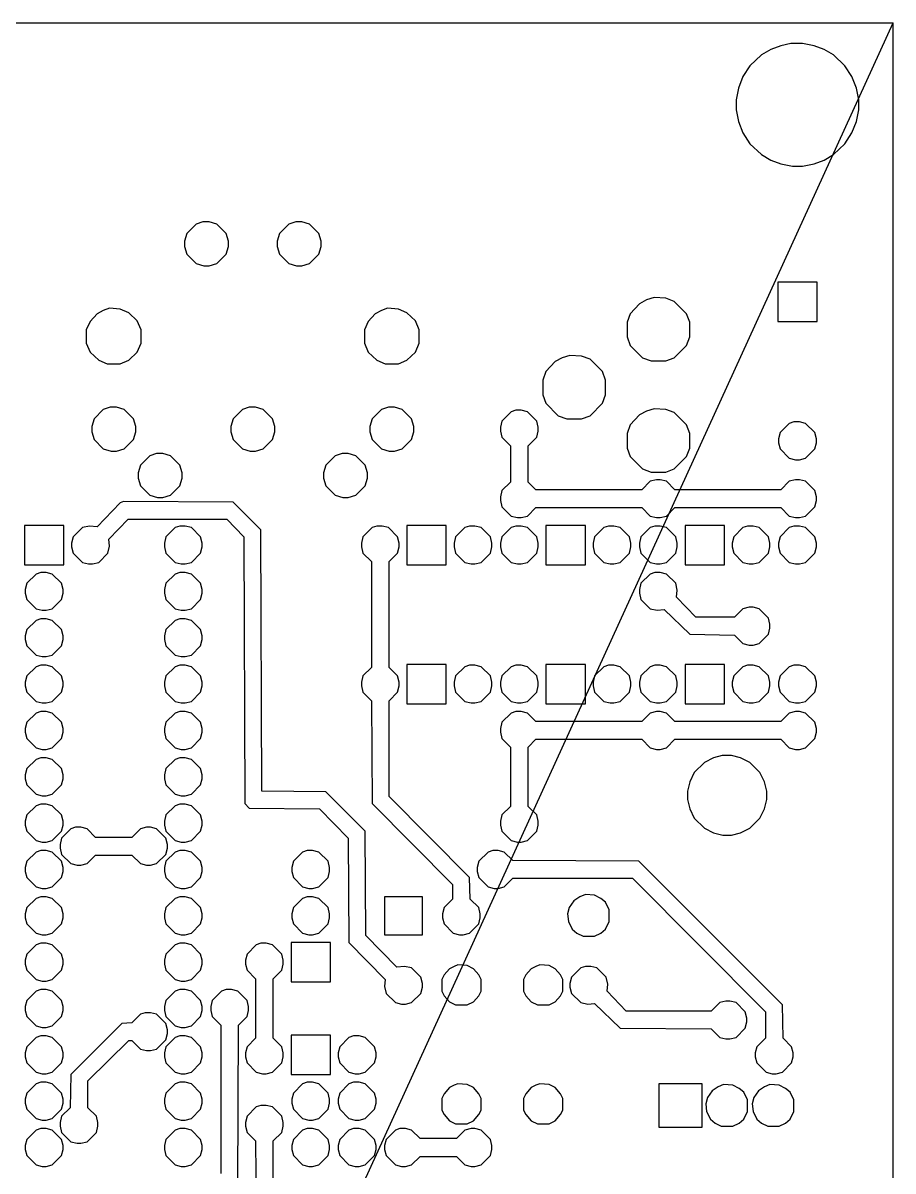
# Model space of a CAD drawing. Header units: millimetres. Extents: x 8 to 93, y 10 to 195.
# Drawn here: x 45.3 to 93, y 132.1 to 195 of the extents above; entities that cross this region are included whole.
import ezdxf

# ---------------------------------------------------------------- set-up
doc = ezdxf.new("R2010")
doc.units = ezdxf.units.MM
doc.layers.add('plocica', color=7, linetype='CONTINUOUS', lineweight=25, true_color=0x000000)
doc.layers.add('top', color=5, linetype='CONTINUOUS', lineweight=25, true_color=0x0000ff)

msp = doc.modelspace()

# ---------------------------------------------------------------- linework, layer by layer
at = {"layer": 'plocica'}
for p in [(9, 195), (9, 11), (93, 11)]:
    msp.add_line(p, (93, 195), dxfattribs=at)
at = {"layer": 'top'}
for points in [[(87.401, 193.88), (87.401, 193.88), (86.851, 193.753), (86.301, 193.541), (85.793, 193.245), (85.158, 192.652), (84.777, 192.06), (84.523, 191.425), (84.396, 190.79), (84.396, 190.239), (84.523, 189.604), (84.777, 188.969), (85.158, 188.377), (85.793, 187.784), (86.301, 187.488), (86.851, 187.276), (87.486, 187.149), (88.036, 187.149), (88.671, 187.276), (89.222, 187.488), (89.73, 187.784), (90.365, 188.377), (90.746, 188.969), (91, 189.604), (91.127, 190.239), (91.127, 190.79), (91, 191.425), (90.746, 192.06), (90.365, 192.652), (89.73, 193.245), (89.222, 193.541), (88.671, 193.753), (88.036, 193.88), (87.401, 193.88)], [(55.186, 184.101), (55.186, 184.101), (54.805, 183.974), (54.297, 183.466), (54.17, 183.043), (54.17, 182.746), (54.297, 182.323), (54.805, 181.815), (55.228, 181.688), (55.524, 181.688), (55.948, 181.815), (56.456, 182.323), (56.583, 182.746), (56.583, 183.043), (56.456, 183.466), (55.948, 183.974), (55.524, 184.101), (55.186, 184.101)], [(60.266, 184.101), (60.266, 184.101), (59.885, 183.974), (59.377, 183.466), (59.25, 183.043), (59.25, 182.746), (59.377, 182.323), (59.885, 181.815), (60.308, 181.688), (60.604, 181.688), (61.028, 181.815), (61.536, 182.323), (61.663, 182.746), (61.663, 183.043), (61.536, 183.466), (61.028, 183.974), (60.604, 184.101), (60.266, 184.101)], [(86.682, 180.799), (86.682, 180.799), (86.682, 178.64), (88.841, 178.64), (88.841, 180.799), (86.682, 180.799)], [(50.063, 179.36), (50.063, 179.36), (49.725, 179.233), (49.386, 179.063), (49.005, 178.64), (48.793, 178.174), (48.793, 177.455), (49.005, 176.947), (49.471, 176.523), (49.936, 176.312), (50.656, 176.312), (51.122, 176.523), (51.587, 176.947), (51.799, 177.455), (51.799, 178.174), (51.587, 178.682), (51.122, 179.106), (50.656, 179.317), (50.063, 179.36)], [(65.303, 179.36), (65.303, 179.36), (64.965, 179.233), (64.626, 179.063), (64.245, 178.64), (64.033, 178.174), (64.033, 177.455), (64.245, 176.947), (64.711, 176.523), (65.176, 176.312), (65.896, 176.312), (66.362, 176.523), (66.827, 176.947), (67.039, 177.455), (67.039, 178.174), (66.827, 178.682), (66.362, 179.106), (65.896, 179.317), (65.303, 179.36)], [(79.908, 179.952), (79.908, 179.952), (79.485, 179.825), (79.104, 179.614), (78.596, 179.063), (78.427, 178.598), (78.427, 177.793), (78.596, 177.328), (79.273, 176.65), (79.739, 176.481), (80.543, 176.481), (81.009, 176.65), (81.686, 177.328), (81.856, 177.793), (81.856, 178.598), (81.686, 179.063), (81.009, 179.741), (80.543, 179.91), (79.908, 179.952)], [(75.294, 176.777), (75.294, 176.777), (74.871, 176.65), (74.49, 176.439), (73.982, 175.888), (73.812, 175.423), (73.812, 174.618), (73.982, 174.153), (74.659, 173.475), (75.125, 173.306), (75.929, 173.306), (76.395, 173.475), (77.072, 174.153), (77.241, 174.618), (77.241, 175.423), (77.072, 175.888), (76.395, 176.566), (75.929, 176.735), (75.294, 176.777)], [(50.106, 173.941), (50.106, 173.941), (49.725, 173.814), (49.217, 173.306), (49.09, 172.883), (49.09, 172.586), (49.217, 172.163), (49.725, 171.655), (50.148, 171.528), (50.444, 171.528), (50.868, 171.655), (51.376, 172.163), (51.503, 172.586), (51.503, 172.883), (51.376, 173.306), (50.868, 173.814), (50.444, 173.941), (50.106, 173.941)], [(57.726, 173.941), (57.726, 173.941), (57.345, 173.814), (56.837, 173.306), (56.71, 172.883), (56.71, 172.586), (56.837, 172.163), (57.345, 171.655), (57.768, 171.528), (58.064, 171.528), (58.488, 171.655), (58.996, 172.163), (59.123, 172.586), (59.123, 172.883), (58.996, 173.306), (58.488, 173.814), (58.064, 173.941), (57.726, 173.941)], [(65.346, 173.941), (65.346, 173.941), (64.965, 173.814), (64.457, 173.306), (64.33, 172.883), (64.33, 172.586), (64.457, 172.163), (64.965, 171.655), (65.388, 171.528), (65.684, 171.528), (66.108, 171.655), (66.616, 172.163), (66.743, 172.586), (66.743, 172.883), (66.616, 173.306), (66.108, 173.814), (65.684, 173.941), (65.346, 173.941)], [(72.331, 173.772), (72.331, 173.772), (72.077, 173.687), (71.569, 173.179), (71.484, 172.84), (71.484, 172.629), (71.569, 172.29), (72.034, 171.824), (72.034, 169.835), (71.569, 169.369), (71.484, 169.03), (71.484, 168.819), (71.569, 168.48), (72.077, 167.972), (72.415, 167.887), (72.627, 167.887), (72.966, 167.972), (73.431, 168.438), (79.231, 168.438), (79.697, 167.972), (80.035, 167.887), (80.247, 167.887), (80.586, 167.972), (81.051, 168.438), (86.851, 168.438), (87.317, 167.972), (87.655, 167.887), (87.867, 167.887), (88.206, 167.972), (88.714, 168.48), (88.798, 168.819), (88.798, 169.03), (88.714, 169.369), (88.206, 169.877), (87.867, 169.962), (87.655, 169.962), (87.317, 169.877), (86.851, 169.411), (81.051, 169.411), (80.586, 169.877), (80.247, 169.962), (80.035, 169.962), (79.697, 169.877), (79.231, 169.411), (73.431, 169.411), (73.008, 169.835), (73.008, 171.824), (73.474, 172.29), (73.558, 172.629), (73.558, 172.84), (73.474, 173.179), (72.966, 173.687), (72.627, 173.772), (72.331, 173.772)], [(79.908, 173.856), (79.908, 173.856), (79.485, 173.729), (79.104, 173.518), (78.596, 172.967), (78.427, 172.502), (78.427, 171.697), (78.596, 171.232), (79.273, 170.554), (79.739, 170.385), (80.543, 170.385), (81.009, 170.554), (81.686, 171.232), (81.856, 171.697), (81.856, 172.502), (81.686, 172.967), (81.009, 173.645), (80.543, 173.814), (79.908, 173.856)], [(87.571, 173.137), (87.571, 173.137), (87.317, 173.052), (86.809, 172.544), (86.724, 172.205), (86.724, 171.994), (86.809, 171.655), (87.317, 171.147), (87.655, 171.062), (87.867, 171.062), (88.206, 171.147), (88.714, 171.655), (88.798, 171.994), (88.798, 172.205), (88.714, 172.544), (88.206, 173.052), (87.867, 173.137), (87.571, 173.137)], [(52.646, 171.401), (52.646, 171.401), (52.265, 171.274), (51.757, 170.766), (51.63, 170.343), (51.63, 170.046), (51.757, 169.623), (52.265, 169.115), (52.688, 168.988), (52.984, 168.988), (53.408, 169.115), (53.916, 169.623), (54.043, 170.046), (54.043, 170.343), (53.916, 170.766), (53.408, 171.274), (52.984, 171.401), (52.646, 171.401)], [(62.806, 171.401), (62.806, 171.401), (62.425, 171.274), (61.917, 170.766), (61.79, 170.343), (61.79, 170.046), (61.917, 169.623), (62.425, 169.115), (62.848, 168.988), (63.144, 168.988), (63.568, 169.115), (64.076, 169.623), (64.203, 170.046), (64.203, 170.343), (64.076, 170.766), (63.568, 171.274), (63.144, 171.401), (62.806, 171.401)], [(50.825, 168.776), (50.825, 168.776), (50.656, 168.692), (49.386, 167.379), (48.963, 167.422), (48.582, 167.337), (48.074, 166.829), (47.989, 166.49), (47.989, 166.279), (48.074, 165.94), (48.582, 165.432), (48.92, 165.347), (49.132, 165.347), (49.471, 165.432), (49.979, 165.94), (50.063, 166.321), (50.021, 166.702), (51.079, 167.803), (56.498, 167.803), (57.429, 166.829), (57.472, 152.224), (57.726, 151.97), (61.578, 151.928), (63.144, 150.319), (63.187, 144.604), (65.176, 142.572), (65.134, 142.191), (65.219, 141.81), (65.727, 141.302), (66.065, 141.217), (66.277, 141.217), (66.616, 141.302), (67.124, 141.81), (67.208, 142.149), (67.208, 142.36), (67.124, 142.699), (66.616, 143.207), (66.235, 143.292), (65.811, 143.249), (64.118, 144.985), (64.076, 150.7), (61.917, 152.859), (58.403, 152.901), (58.361, 167.21), (56.837, 168.734), (50.825, 168.776)], [(45.407, 167.464), (45.407, 167.464), (45.407, 165.305), (47.566, 165.305), (47.566, 167.464), (45.407, 167.464)], [(53.916, 167.422), (53.916, 167.422), (53.662, 167.337), (53.154, 166.829), (53.069, 166.49), (53.069, 166.279), (53.154, 165.94), (53.662, 165.432), (54, 165.347), (54.212, 165.347), (54.551, 165.432), (55.059, 165.94), (55.143, 166.279), (55.143, 166.49), (55.059, 166.829), (54.551, 167.337), (54.212, 167.422), (53.916, 167.422)], [(64.711, 167.422), (64.711, 167.422), (64.457, 167.337), (63.949, 166.829), (63.864, 166.49), (63.864, 166.279), (63.949, 165.94), (64.414, 165.474), (64.414, 159.675), (63.949, 159.209), (63.864, 158.87), (63.864, 158.659), (63.949, 158.32), (64.414, 157.854), (64.457, 152.224), (68.859, 147.779), (68.859, 146.975), (68.394, 146.509), (68.309, 146.17), (68.309, 145.959), (68.394, 145.62), (68.902, 145.112), (69.24, 145.027), (69.452, 145.027), (69.791, 145.112), (70.299, 145.62), (70.383, 145.959), (70.383, 146.17), (70.299, 146.509), (69.833, 146.975), (69.791, 148.16), (65.388, 152.605), (65.388, 157.854), (65.854, 158.32), (65.938, 158.659), (65.938, 158.87), (65.854, 159.209), (65.388, 159.675), (65.388, 165.474), (65.854, 165.94), (65.938, 166.279), (65.938, 166.49), (65.854, 166.829), (65.346, 167.337), (65.007, 167.422), (64.711, 167.422)], [(66.362, 167.464), (66.362, 167.464), (66.362, 165.305), (68.521, 165.305), (68.521, 167.464), (66.362, 167.464)], [(69.791, 167.422), (69.791, 167.422), (69.537, 167.337), (69.029, 166.829), (68.944, 166.49), (68.944, 166.279), (69.029, 165.94), (69.537, 165.432), (69.875, 165.347), (70.087, 165.347), (70.426, 165.432), (70.934, 165.94), (71.018, 166.279), (71.018, 166.49), (70.934, 166.829), (70.426, 167.337), (70.087, 167.422), (69.791, 167.422)], [(72.331, 167.422), (72.331, 167.422), (72.077, 167.337), (71.569, 166.829), (71.484, 166.49), (71.484, 166.279), (71.569, 165.94), (72.077, 165.432), (72.415, 165.347), (72.627, 165.347), (72.966, 165.432), (73.474, 165.94), (73.558, 166.279), (73.558, 166.49), (73.474, 166.829), (72.966, 167.337), (72.627, 167.422), (72.331, 167.422)], [(73.982, 167.464), (73.982, 167.464), (73.982, 165.305), (76.141, 165.305), (76.141, 167.464), (73.982, 167.464)], [(77.411, 167.422), (77.411, 167.422), (77.157, 167.337), (76.649, 166.829), (76.564, 166.49), (76.564, 166.279), (76.649, 165.94), (77.157, 165.432), (77.495, 165.347), (77.707, 165.347), (78.046, 165.432), (78.554, 165.94), (78.638, 166.279), (78.638, 166.49), (78.554, 166.829), (78.046, 167.337), (77.707, 167.422), (77.411, 167.422)], [(79.951, 167.422), (79.951, 167.422), (79.697, 167.337), (79.189, 166.829), (79.104, 166.49), (79.104, 166.279), (79.189, 165.94), (79.697, 165.432), (80.035, 165.347), (80.247, 165.347), (80.586, 165.432), (81.094, 165.94), (81.178, 166.279), (81.178, 166.49), (81.094, 166.829), (80.586, 167.337), (80.247, 167.422), (79.951, 167.422)], [(81.602, 167.464), (81.602, 167.464), (81.602, 165.305), (83.761, 165.305), (83.761, 167.464), (81.602, 167.464)], [(85.031, 167.422), (85.031, 167.422), (84.777, 167.337), (84.269, 166.829), (84.184, 166.49), (84.184, 166.279), (84.269, 165.94), (84.777, 165.432), (85.115, 165.347), (85.327, 165.347), (85.666, 165.432), (86.174, 165.94), (86.258, 166.279), (86.258, 166.49), (86.174, 166.829), (85.666, 167.337), (85.327, 167.422), (85.031, 167.422)], [(87.571, 167.422), (87.571, 167.422), (87.317, 167.337), (86.809, 166.829), (86.724, 166.49), (86.724, 166.279), (86.809, 165.94), (87.317, 165.432), (87.655, 165.347), (87.867, 165.347), (88.206, 165.432), (88.714, 165.94), (88.798, 166.279), (88.798, 166.49), (88.714, 166.829), (88.206, 167.337), (87.867, 167.422), (87.571, 167.422)], [(46.296, 164.882), (46.296, 164.882), (46.042, 164.797), (45.534, 164.289), (45.449, 163.95), (45.449, 163.739), (45.534, 163.4), (46.042, 162.892), (46.38, 162.807), (46.592, 162.807), (46.931, 162.892), (47.439, 163.4), (47.523, 163.739), (47.523, 163.95), (47.439, 164.289), (46.931, 164.797), (46.592, 164.882), (46.296, 164.882)], [(53.916, 164.882), (53.916, 164.882), (53.662, 164.797), (53.154, 164.289), (53.069, 163.95), (53.069, 163.739), (53.154, 163.4), (53.662, 162.892), (54, 162.807), (54.212, 162.807), (54.551, 162.892), (55.059, 163.4), (55.143, 163.739), (55.143, 163.95), (55.059, 164.289), (54.551, 164.797), (54.212, 164.882), (53.916, 164.882)], [(79.951, 164.882), (79.951, 164.882), (79.697, 164.797), (79.189, 164.289), (79.104, 163.95), (79.104, 163.739), (79.189, 163.4), (79.697, 162.892), (80.078, 162.807), (80.459, 162.85), (81.856, 161.495), (84.311, 161.453), (84.777, 160.987), (85.115, 160.902), (85.327, 160.902), (85.666, 160.987), (86.174, 161.495), (86.258, 161.834), (86.258, 162.045), (86.174, 162.384), (85.666, 162.892), (85.327, 162.977), (85.115, 162.977), (84.777, 162.892), (84.311, 162.426), (82.194, 162.426), (81.136, 163.527), (81.178, 163.908), (81.094, 164.289), (80.586, 164.797), (80.247, 164.882), (79.951, 164.882)], [(46.296, 162.342), (46.296, 162.342), (46.042, 162.257), (45.534, 161.749), (45.449, 161.41), (45.449, 161.199), (45.534, 160.86), (46.042, 160.352), (46.38, 160.267), (46.592, 160.267), (46.931, 160.352), (47.439, 160.86), (47.523, 161.199), (47.523, 161.41), (47.439, 161.749), (46.931, 162.257), (46.592, 162.342), (46.296, 162.342)], [(53.916, 162.342), (53.916, 162.342), (53.662, 162.257), (53.154, 161.749), (53.069, 161.41), (53.069, 161.199), (53.154, 160.86), (53.662, 160.352), (54, 160.267), (54.212, 160.267), (54.551, 160.352), (55.059, 160.86), (55.143, 161.199), (55.143, 161.41), (55.059, 161.749), (54.551, 162.257), (54.212, 162.342), (53.916, 162.342)], [(66.362, 159.844), (66.362, 159.844), (66.362, 157.685), (68.521, 157.685), (68.521, 159.844), (66.362, 159.844)], [(73.982, 159.844), (73.982, 159.844), (73.982, 157.685), (76.141, 157.685), (76.141, 159.844), (73.982, 159.844)], [(81.602, 159.844), (81.602, 159.844), (81.602, 157.685), (83.761, 157.685), (83.761, 159.844), (81.602, 159.844)], [(46.296, 159.802), (46.296, 159.802), (46.042, 159.717), (45.534, 159.209), (45.449, 158.87), (45.449, 158.659), (45.534, 158.32), (46.042, 157.812), (46.38, 157.727), (46.592, 157.727), (46.931, 157.812), (47.439, 158.32), (47.523, 158.659), (47.523, 158.87), (47.439, 159.209), (46.931, 159.717), (46.592, 159.802), (46.296, 159.802)], [(53.916, 159.802), (53.916, 159.802), (53.662, 159.717), (53.154, 159.209), (53.069, 158.87), (53.069, 158.659), (53.154, 158.32), (53.662, 157.812), (54, 157.727), (54.212, 157.727), (54.551, 157.812), (55.059, 158.32), (55.143, 158.659), (55.143, 158.87), (55.059, 159.209), (54.551, 159.717), (54.212, 159.802), (53.916, 159.802)], [(69.791, 159.802), (69.791, 159.802), (69.537, 159.717), (69.029, 159.209), (68.944, 158.87), (68.944, 158.659), (69.029, 158.32), (69.537, 157.812), (69.875, 157.727), (70.087, 157.727), (70.426, 157.812), (70.934, 158.32), (71.018, 158.659), (71.018, 158.87), (70.934, 159.209), (70.426, 159.717), (70.087, 159.802), (69.791, 159.802)], [(72.331, 159.802), (72.331, 159.802), (72.077, 159.717), (71.569, 159.209), (71.484, 158.87), (71.484, 158.659), (71.569, 158.32), (72.077, 157.812), (72.415, 157.727), (72.627, 157.727), (72.966, 157.812), (73.474, 158.32), (73.558, 158.659), (73.558, 158.87), (73.474, 159.209), (72.966, 159.717), (72.627, 159.802), (72.331, 159.802)], [(77.411, 159.802), (77.411, 159.802), (77.157, 159.717), (76.649, 159.209), (76.564, 158.87), (76.564, 158.659), (76.649, 158.32), (77.157, 157.812), (77.495, 157.727), (77.707, 157.727), (78.046, 157.812), (78.554, 158.32), (78.638, 158.659), (78.638, 158.87), (78.554, 159.209), (78.046, 159.717), (77.707, 159.802), (77.411, 159.802)], [(79.951, 159.802), (79.951, 159.802), (79.697, 159.717), (79.189, 159.209), (79.104, 158.87), (79.104, 158.659), (79.189, 158.32), (79.697, 157.812), (80.035, 157.727), (80.247, 157.727), (80.586, 157.812), (81.094, 158.32), (81.178, 158.659), (81.178, 158.87), (81.094, 159.209), (80.586, 159.717), (80.247, 159.802), (79.951, 159.802)], [(85.031, 159.802), (85.031, 159.802), (84.777, 159.717), (84.269, 159.209), (84.184, 158.87), (84.184, 158.659), (84.269, 158.32), (84.777, 157.812), (85.115, 157.727), (85.327, 157.727), (85.666, 157.812), (86.174, 158.32), (86.258, 158.659), (86.258, 158.87), (86.174, 159.209), (85.666, 159.717), (85.327, 159.802), (85.031, 159.802)], [(87.571, 159.802), (87.571, 159.802), (87.317, 159.717), (86.809, 159.209), (86.724, 158.87), (86.724, 158.659), (86.809, 158.32), (87.317, 157.812), (87.655, 157.727), (87.867, 157.727), (88.206, 157.812), (88.714, 158.32), (88.798, 158.659), (88.798, 158.87), (88.714, 159.209), (88.206, 159.717), (87.867, 159.802), (87.571, 159.802)], [(46.296, 157.262), (46.296, 157.262), (46.042, 157.177), (45.534, 156.669), (45.449, 156.33), (45.449, 156.119), (45.534, 155.78), (46.042, 155.272), (46.38, 155.187), (46.592, 155.187), (46.931, 155.272), (47.439, 155.78), (47.523, 156.119), (47.523, 156.33), (47.439, 156.669), (46.931, 157.177), (46.592, 157.262), (46.296, 157.262)], [(53.916, 157.262), (53.916, 157.262), (53.662, 157.177), (53.154, 156.669), (53.069, 156.33), (53.069, 156.119), (53.154, 155.78), (53.662, 155.272), (54, 155.187), (54.212, 155.187), (54.551, 155.272), (55.059, 155.78), (55.143, 156.119), (55.143, 156.33), (55.059, 156.669), (54.551, 157.177), (54.212, 157.262), (53.916, 157.262)], [(72.331, 157.262), (72.331, 157.262), (72.077, 157.177), (71.569, 156.669), (71.484, 156.33), (71.484, 156.119), (71.569, 155.78), (72.034, 155.314), (72.034, 152.055), (71.569, 151.589), (71.484, 151.25), (71.484, 151.039), (71.569, 150.7), (72.077, 150.192), (72.415, 150.107), (72.627, 150.107), (72.966, 150.192), (73.474, 150.7), (73.558, 151.039), (73.558, 151.25), (73.474, 151.589), (73.008, 152.055), (73.008, 155.314), (73.431, 155.738), (79.231, 155.738), (79.697, 155.272), (80.035, 155.187), (80.247, 155.187), (80.586, 155.272), (81.051, 155.738), (86.851, 155.738), (87.317, 155.272), (87.655, 155.187), (87.867, 155.187), (88.206, 155.272), (88.714, 155.78), (88.798, 156.119), (88.798, 156.33), (88.714, 156.669), (88.206, 157.177), (87.867, 157.262), (87.655, 157.262), (87.317, 157.177), (86.851, 156.711), (81.051, 156.711), (80.586, 157.177), (80.247, 157.262), (80.035, 157.262), (79.697, 157.177), (79.231, 156.711), (73.431, 156.711), (72.966, 157.177), (72.627, 157.262), (72.331, 157.262)], [(83.634, 154.849), (83.634, 154.849), (83.168, 154.722), (82.66, 154.468), (82.11, 153.917), (81.856, 153.409), (81.729, 152.901), (81.729, 152.436), (81.856, 151.928), (82.11, 151.42), (82.66, 150.869), (83.168, 150.615), (83.676, 150.488), (84.142, 150.488), (84.65, 150.615), (85.158, 150.869), (85.708, 151.42), (85.962, 151.928), (86.089, 152.436), (86.089, 152.901), (85.962, 153.409), (85.708, 153.917), (85.158, 154.468), (84.65, 154.722), (84.142, 154.849), (83.634, 154.849)], [(46.296, 154.722), (46.296, 154.722), (46.042, 154.637), (45.534, 154.129), (45.449, 153.79), (45.449, 153.579), (45.534, 153.24), (46.042, 152.732), (46.38, 152.647), (46.592, 152.647), (46.931, 152.732), (47.439, 153.24), (47.523, 153.579), (47.523, 153.79), (47.439, 154.129), (46.931, 154.637), (46.592, 154.722), (46.296, 154.722)], [(53.916, 154.722), (53.916, 154.722), (53.662, 154.637), (53.154, 154.129), (53.069, 153.79), (53.069, 153.579), (53.154, 153.24), (53.662, 152.732), (54, 152.647), (54.212, 152.647), (54.551, 152.732), (55.059, 153.24), (55.143, 153.579), (55.143, 153.79), (55.059, 154.129), (54.551, 154.637), (54.212, 154.722), (53.916, 154.722)], [(46.296, 152.182), (46.296, 152.182), (46.042, 152.097), (45.534, 151.589), (45.449, 151.25), (45.449, 151.039), (45.534, 150.7), (46.042, 150.192), (46.38, 150.107), (46.592, 150.107), (46.931, 150.192), (47.439, 150.7), (47.523, 151.039), (47.523, 151.25), (47.439, 151.589), (46.931, 152.097), (46.592, 152.182), (46.296, 152.182)], [(53.916, 152.182), (53.916, 152.182), (53.662, 152.097), (53.154, 151.589), (53.069, 151.25), (53.069, 151.039), (53.154, 150.7), (53.662, 150.192), (54, 150.107), (54.212, 150.107), (54.551, 150.192), (55.059, 150.7), (55.143, 151.039), (55.143, 151.25), (55.059, 151.589), (54.551, 152.097), (54.212, 152.182), (53.916, 152.182)], [(48.201, 150.912), (48.201, 150.912), (47.947, 150.827), (47.439, 150.319), (47.354, 149.98), (47.354, 149.769), (47.439, 149.43), (47.947, 148.922), (48.285, 148.837), (48.497, 148.837), (48.836, 148.922), (49.301, 149.388), (51.291, 149.388), (51.757, 148.922), (52.095, 148.837), (52.307, 148.837), (52.646, 148.922), (53.154, 149.43), (53.238, 149.769), (53.238, 149.98), (53.154, 150.319), (52.646, 150.827), (52.307, 150.912), (52.095, 150.912), (51.757, 150.827), (51.291, 150.361), (49.301, 150.361), (48.836, 150.827), (48.497, 150.912), (48.201, 150.912)], [(46.296, 149.642), (46.296, 149.642), (46.042, 149.557), (45.534, 149.049), (45.449, 148.71), (45.449, 148.499), (45.534, 148.16), (46.042, 147.652), (46.38, 147.567), (46.592, 147.567), (46.931, 147.652), (47.439, 148.16), (47.523, 148.499), (47.523, 148.71), (47.439, 149.049), (46.931, 149.557), (46.592, 149.642), (46.296, 149.642)], [(53.916, 149.642), (53.916, 149.642), (53.662, 149.557), (53.154, 149.049), (53.069, 148.71), (53.069, 148.499), (53.154, 148.16), (53.662, 147.652), (54, 147.567), (54.212, 147.567), (54.551, 147.652), (55.059, 148.16), (55.143, 148.499), (55.143, 148.71), (55.059, 149.049), (54.551, 149.557), (54.212, 149.642), (53.916, 149.642)], [(60.901, 149.642), (60.901, 149.642), (60.647, 149.557), (60.139, 149.049), (60.054, 148.71), (60.054, 148.499), (60.139, 148.16), (60.647, 147.652), (60.985, 147.567), (61.197, 147.567), (61.536, 147.652), (62.044, 148.16), (62.128, 148.499), (62.128, 148.71), (62.044, 149.049), (61.536, 149.557), (61.197, 149.642), (60.901, 149.642)], [(71.061, 149.642), (71.061, 149.642), (70.807, 149.557), (70.299, 149.049), (70.214, 148.71), (70.214, 148.499), (70.299, 148.16), (70.807, 147.652), (71.145, 147.567), (71.357, 147.567), (71.696, 147.652), (72.161, 148.118), (78.723, 148.118), (86.004, 140.794), (86.004, 139.355), (85.539, 138.889), (85.454, 138.55), (85.454, 138.339), (85.539, 138), (86.047, 137.492), (86.385, 137.407), (86.597, 137.407), (86.936, 137.492), (87.444, 138), (87.528, 138.339), (87.528, 138.55), (87.444, 138.889), (86.978, 139.355), (86.936, 141.175), (79.062, 149.049), (72.161, 149.091), (71.696, 149.557), (71.357, 149.642), (71.061, 149.642)], [(46.296, 147.102), (46.296, 147.102), (46.042, 147.017), (45.534, 146.509), (45.449, 146.17), (45.449, 145.959), (45.534, 145.62), (46.042, 145.112), (46.38, 145.027), (46.592, 145.027), (46.931, 145.112), (47.439, 145.62), (47.523, 145.959), (47.523, 146.17), (47.439, 146.509), (46.931, 147.017), (46.592, 147.102), (46.296, 147.102)], [(53.916, 147.102), (53.916, 147.102), (53.662, 147.017), (53.154, 146.509), (53.069, 146.17), (53.069, 145.959), (53.154, 145.62), (53.662, 145.112), (54, 145.027), (54.212, 145.027), (54.551, 145.112), (55.059, 145.62), (55.143, 145.959), (55.143, 146.17), (55.059, 146.509), (54.551, 147.017), (54.212, 147.102), (53.916, 147.102)], [(60.901, 147.102), (60.901, 147.102), (60.647, 147.017), (60.139, 146.509), (60.054, 146.17), (60.054, 145.959), (60.139, 145.62), (60.647, 145.112), (60.985, 145.027), (61.197, 145.027), (61.536, 145.112), (62.044, 145.62), (62.128, 145.959), (62.128, 146.17), (62.044, 146.509), (61.536, 147.017), (61.197, 147.102), (60.901, 147.102)], [(65.134, 147.102), (65.134, 147.102), (65.134, 145.027), (67.208, 145.027), (67.208, 147.102), (65.134, 147.102)], [(76.141, 147.229), (76.141, 147.229), (75.844, 147.102), (75.506, 146.89), (75.252, 146.509), (75.167, 146.17), (75.209, 145.747), (75.421, 145.324), (75.675, 145.112), (76.014, 144.943), (76.649, 144.943), (76.987, 145.112), (77.241, 145.324), (77.453, 145.747), (77.453, 146.382), (77.241, 146.805), (76.987, 147.017), (76.649, 147.186), (76.141, 147.229)], [(46.296, 144.562), (46.296, 144.562), (46.042, 144.477), (45.534, 143.969), (45.449, 143.63), (45.449, 143.419), (45.534, 143.08), (46.042, 142.572), (46.38, 142.487), (46.592, 142.487), (46.931, 142.572), (47.439, 143.08), (47.523, 143.419), (47.523, 143.63), (47.439, 143.969), (46.931, 144.477), (46.592, 144.562), (46.296, 144.562)], [(53.916, 144.562), (53.916, 144.562), (53.662, 144.477), (53.154, 143.969), (53.069, 143.63), (53.069, 143.419), (53.154, 143.08), (53.662, 142.572), (54, 142.487), (54.212, 142.487), (54.551, 142.572), (55.059, 143.08), (55.143, 143.419), (55.143, 143.63), (55.059, 143.969), (54.551, 144.477), (54.212, 144.562), (53.916, 144.562)], [(58.361, 144.562), (58.361, 144.562), (58.107, 144.477), (57.599, 143.969), (57.514, 143.63), (57.514, 143.419), (57.599, 143.08), (58.064, 142.614), (58.064, 139.355), (57.599, 138.889), (57.514, 138.55), (57.514, 138.339), (57.599, 138), (58.107, 137.492), (58.445, 137.407), (58.657, 137.407), (58.996, 137.492), (59.504, 138), (59.588, 138.339), (59.588, 138.55), (59.504, 138.889), (59.038, 139.355), (59.038, 142.614), (59.504, 143.08), (59.588, 143.419), (59.588, 143.63), (59.504, 143.969), (58.996, 144.477), (58.657, 144.562), (58.361, 144.562)], [(60.012, 144.604), (60.012, 144.604), (60.012, 142.445), (62.171, 142.445), (62.171, 144.604), (60.012, 144.604)], [(69.156, 143.376), (69.156, 143.376), (68.944, 143.292), (68.69, 143.165), (68.394, 142.826), (68.267, 142.572), (68.267, 141.937), (68.394, 141.683), (68.69, 141.344), (69.029, 141.175), (69.664, 141.175), (70.002, 141.344), (70.299, 141.683), (70.426, 141.937), (70.426, 142.572), (70.299, 142.826), (70.002, 143.165), (69.664, 143.334), (69.156, 143.376)], [(73.643, 143.376), (73.643, 143.376), (73.431, 143.292), (73.177, 143.165), (72.881, 142.826), (72.754, 142.572), (72.754, 141.937), (72.881, 141.683), (73.177, 141.344), (73.516, 141.175), (74.151, 141.175), (74.49, 141.344), (74.786, 141.683), (74.913, 141.937), (74.913, 142.572), (74.786, 142.826), (74.49, 143.165), (74.151, 143.334), (73.643, 143.376)], [(76.141, 143.292), (76.141, 143.292), (75.887, 143.207), (75.379, 142.699), (75.294, 142.36), (75.294, 142.149), (75.379, 141.81), (75.887, 141.302), (76.268, 141.217), (76.649, 141.26), (78.046, 139.905), (83.041, 139.863), (83.507, 139.397), (83.845, 139.312), (84.057, 139.312), (84.396, 139.397), (84.904, 139.905), (84.988, 140.244), (84.988, 140.455), (84.904, 140.794), (84.396, 141.302), (84.057, 141.387), (83.845, 141.387), (83.507, 141.302), (83.041, 140.836), (78.384, 140.836), (77.326, 141.937), (77.368, 142.318), (77.284, 142.699), (76.776, 143.207), (76.437, 143.292), (76.141, 143.292)], [(46.296, 142.022), (46.296, 142.022), (46.042, 141.937), (45.534, 141.429), (45.449, 141.09), (45.449, 140.879), (45.534, 140.54), (46.042, 140.032), (46.38, 139.947), (46.592, 139.947), (46.931, 140.032), (47.439, 140.54), (47.523, 140.879), (47.523, 141.09), (47.439, 141.429), (46.931, 141.937), (46.592, 142.022), (46.296, 142.022)], [(53.916, 142.022), (53.916, 142.022), (53.662, 141.937), (53.154, 141.429), (53.069, 141.09), (53.069, 140.879), (53.154, 140.54), (53.662, 140.032), (54, 139.947), (54.212, 139.947), (54.551, 140.032), (55.059, 140.54), (55.143, 140.879), (55.143, 141.09), (55.059, 141.429), (54.551, 141.937), (54.212, 142.022), (53.916, 142.022)], [(56.456, 142.022), (56.456, 142.022), (56.202, 141.937), (55.694, 141.429), (55.609, 141.09), (55.609, 140.879), (55.694, 140.54), (56.159, 140.074), (56.159, 131.946)], [(57.091, 131.269), (57.133, 140.074), (57.599, 140.54), (57.683, 140.879), (57.683, 141.09), (57.599, 141.429), (57.091, 141.937), (56.752, 142.022), (56.456, 142.022)], [(52.011, 140.752), (52.011, 140.752), (51.757, 140.667), (51.291, 140.201), (50.741, 140.159), (47.947, 137.365), (47.904, 135.545), (47.439, 135.079), (47.354, 134.74), (47.354, 134.529), (47.439, 134.19), (47.947, 133.682), (48.285, 133.597), (48.497, 133.597), (48.836, 133.682), (49.344, 134.19), (49.428, 134.529), (49.428, 134.74), (49.344, 135.079), (48.878, 135.545), (48.878, 137.026), (51.122, 139.228), (51.291, 139.228), (51.757, 138.762), (52.095, 138.677), (52.307, 138.677), (52.646, 138.762), (53.154, 139.27), (53.238, 139.609), (53.238, 139.82), (53.154, 140.159), (52.646, 140.667), (52.307, 140.752), (52.011, 140.752)], [(46.296, 139.482), (46.296, 139.482), (46.042, 139.397), (45.534, 138.889), (45.449, 138.55), (45.449, 138.339), (45.534, 138), (46.042, 137.492), (46.38, 137.407), (46.592, 137.407), (46.931, 137.492), (47.439, 138), (47.523, 138.339), (47.523, 138.55), (47.439, 138.889), (46.931, 139.397), (46.592, 139.482), (46.296, 139.482)], [(53.916, 139.482), (53.916, 139.482), (53.662, 139.397), (53.154, 138.889), (53.069, 138.55), (53.069, 138.339), (53.154, 138), (53.662, 137.492), (54, 137.407), (54.212, 137.407), (54.551, 137.492), (55.059, 138), (55.143, 138.339), (55.143, 138.55), (55.059, 138.889), (54.551, 139.397), (54.212, 139.482), (53.916, 139.482)], [(60.012, 139.524), (60.012, 139.524), (60.012, 137.365), (62.171, 137.365), (62.171, 139.524), (60.012, 139.524)], [(63.441, 139.482), (63.441, 139.482), (63.187, 139.397), (62.679, 138.889), (62.594, 138.55), (62.594, 138.339), (62.679, 138), (63.187, 137.492), (63.525, 137.407), (63.737, 137.407), (64.076, 137.492), (64.584, 138), (64.668, 138.339), (64.668, 138.55), (64.584, 138.889), (64.076, 139.397), (63.737, 139.482), (63.441, 139.482)], [(46.296, 136.942), (46.296, 136.942), (46.042, 136.857), (45.534, 136.349), (45.449, 136.01), (45.449, 135.799), (45.534, 135.46), (46.042, 134.952), (46.38, 134.867), (46.592, 134.867), (46.931, 134.952), (47.439, 135.46), (47.523, 135.799), (47.523, 136.01), (47.439, 136.349), (46.931, 136.857), (46.592, 136.942), (46.296, 136.942)], [(53.916, 136.942), (53.916, 136.942), (53.662, 136.857), (53.154, 136.349), (53.069, 136.01), (53.069, 135.799), (53.154, 135.46), (53.662, 134.952), (54, 134.867), (54.212, 134.867), (54.551, 134.952), (55.059, 135.46), (55.143, 135.799), (55.143, 136.01), (55.059, 136.349), (54.551, 136.857), (54.212, 136.942), (53.916, 136.942)], [(60.901, 136.942), (60.901, 136.942), (60.647, 136.857), (60.139, 136.349), (60.054, 136.01), (60.054, 135.799), (60.139, 135.46), (60.647, 134.952), (60.985, 134.867), (61.197, 134.867), (61.536, 134.952), (62.044, 135.46), (62.128, 135.799), (62.128, 136.01), (62.044, 136.349), (61.536, 136.857), (61.197, 136.942), (60.901, 136.942)], [(63.441, 136.942), (63.441, 136.942), (63.187, 136.857), (62.679, 136.349), (62.594, 136.01), (62.594, 135.799), (62.679, 135.46), (63.187, 134.952), (63.525, 134.867), (63.737, 134.867), (64.076, 134.952), (64.584, 135.46), (64.668, 135.799), (64.668, 136.01), (64.584, 136.349), (64.076, 136.857), (63.737, 136.942), (63.441, 136.942)], [(69.156, 136.857), (69.156, 136.857), (68.944, 136.772), (68.69, 136.645), (68.394, 136.307), (68.267, 136.053), (68.267, 135.418), (68.394, 135.164), (68.69, 134.825), (69.029, 134.656), (69.664, 134.656), (70.002, 134.825), (70.299, 135.164), (70.426, 135.418), (70.426, 136.053), (70.299, 136.307), (70.002, 136.645), (69.664, 136.815), (69.156, 136.857)], [(73.643, 136.857), (73.643, 136.857), (73.431, 136.772), (73.177, 136.645), (72.881, 136.307), (72.754, 136.053), (72.754, 135.418), (72.881, 135.164), (73.177, 134.825), (73.516, 134.656), (74.151, 134.656), (74.49, 134.825), (74.786, 135.164), (74.913, 135.418), (74.913, 136.053), (74.786, 136.307), (74.49, 136.645), (74.151, 136.815), (73.643, 136.857)], [(80.162, 136.857), (80.162, 136.857), (80.162, 134.486), (82.533, 134.486), (82.533, 136.857), (80.162, 136.857)], [(83.718, 136.815), (83.718, 136.815), (83.422, 136.688), (83.083, 136.476), (82.829, 136.095), (82.745, 135.756), (82.787, 135.333), (82.999, 134.91), (83.253, 134.698), (83.591, 134.529), (84.226, 134.529), (84.565, 134.698), (84.819, 134.91), (85.031, 135.333), (85.031, 135.968), (84.819, 136.391), (84.565, 136.603), (84.226, 136.772), (83.718, 136.815)], [(86.258, 136.815), (86.258, 136.815), (85.962, 136.688), (85.623, 136.476), (85.369, 136.095), (85.285, 135.756), (85.327, 135.333), (85.539, 134.91), (85.793, 134.698), (86.131, 134.529), (86.766, 134.529), (87.105, 134.698), (87.359, 134.91), (87.571, 135.333), (87.571, 135.968), (87.359, 136.391), (87.105, 136.603), (86.766, 136.772), (86.258, 136.815)], [(58.361, 135.672), (58.361, 135.672), (58.107, 135.587), (57.599, 135.079), (57.514, 134.74), (57.514, 134.529), (57.599, 134.19), (58.064, 133.724), (58.107, 129.999)], [(59.038, 130.38), (59.038, 133.724), (59.504, 134.19), (59.588, 134.529), (59.588, 134.74), (59.504, 135.079), (58.996, 135.587), (58.657, 135.672), (58.361, 135.672)], [(46.296, 134.402), (46.296, 134.402), (46.042, 134.317), (45.534, 133.809), (45.449, 133.47), (45.449, 133.259), (45.534, 132.92), (46.042, 132.412), (46.38, 132.327), (46.592, 132.327), (46.931, 132.412), (47.439, 132.92), (47.523, 133.259), (47.523, 133.47), (47.439, 133.809), (46.931, 134.317), (46.592, 134.402), (46.296, 134.402)], [(53.916, 134.402), (53.916, 134.402), (53.662, 134.317), (53.154, 133.809), (53.069, 133.47), (53.069, 133.259), (53.154, 132.92), (53.662, 132.412), (54, 132.327), (54.212, 132.327), (54.551, 132.412), (55.059, 132.92), (55.143, 133.259), (55.143, 133.47), (55.059, 133.809), (54.551, 134.317), (54.212, 134.402), (53.916, 134.402)], [(60.901, 134.402), (60.901, 134.402), (60.647, 134.317), (60.139, 133.809), (60.054, 133.47), (60.054, 133.259), (60.139, 132.92), (60.647, 132.412), (60.985, 132.327), (61.197, 132.327), (61.536, 132.412), (62.044, 132.92), (62.128, 133.259), (62.128, 133.47), (62.044, 133.809), (61.536, 134.317), (61.197, 134.402), (60.901, 134.402)], [(63.441, 134.402), (63.441, 134.402), (63.187, 134.317), (62.679, 133.809), (62.594, 133.47), (62.594, 133.259), (62.679, 132.92), (63.187, 132.412), (63.525, 132.327), (63.737, 132.327), (64.076, 132.412), (64.584, 132.92), (64.668, 133.259), (64.668, 133.47), (64.584, 133.809), (64.076, 134.317), (63.737, 134.402), (63.441, 134.402)], [(65.981, 134.402), (65.981, 134.402), (65.727, 134.317), (65.219, 133.809), (65.134, 133.47), (65.134, 133.259), (65.219, 132.92), (65.727, 132.412), (66.065, 132.327), (66.277, 132.327), (66.616, 132.412), (67.081, 132.878), (69.071, 132.878), (69.537, 132.412), (69.875, 132.327), (70.087, 132.327), (70.426, 132.412), (70.934, 132.92), (71.018, 133.259), (71.018, 133.47), (70.934, 133.809), (70.426, 134.317), (70.087, 134.402), (69.875, 134.402), (69.537, 134.317), (69.071, 133.851), (67.081, 133.851), (66.616, 134.317), (66.277, 134.402), (65.981, 134.402)]]:
    msp.add_lwpolyline(points, dxfattribs=at)

doc.saveas('drawing.dxf')
